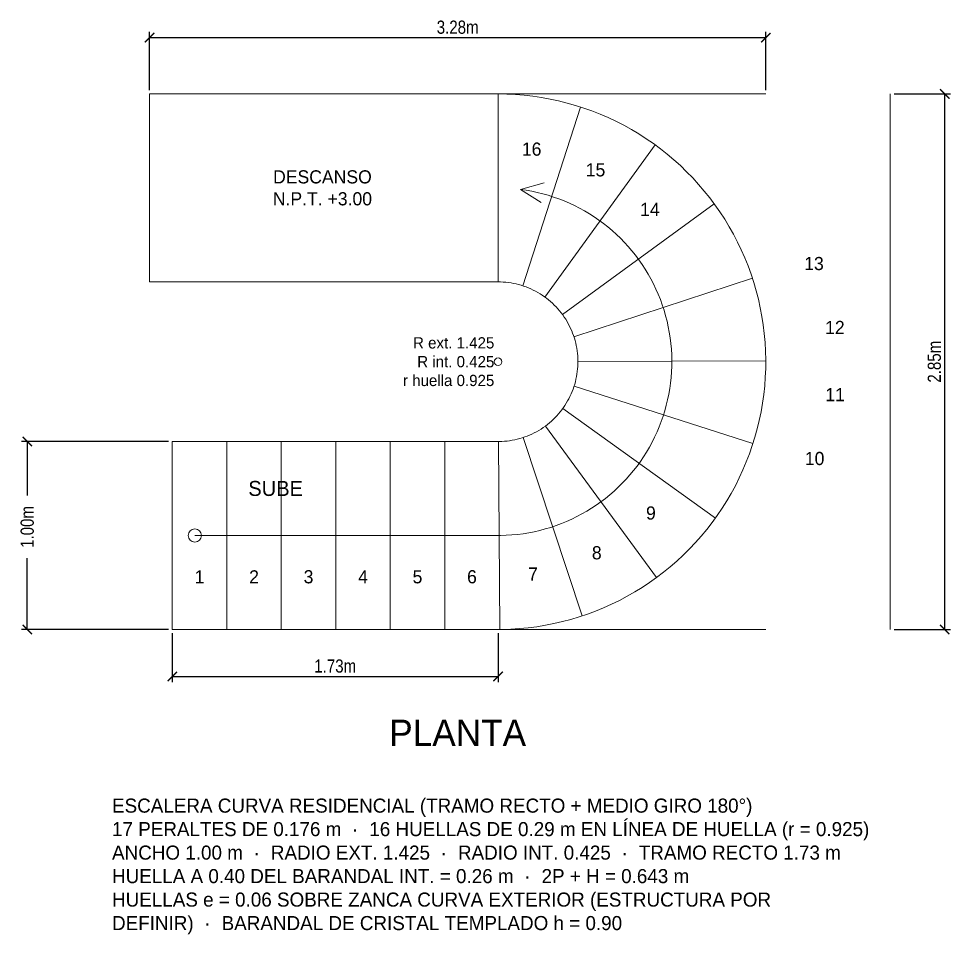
# Model space of a CAD drawing. Header units: metres. Extents: x 28.9 to 124.2, y -14.9 to 27.3.
# Drawn here: x 110.74 to 115.7, y 6.977 to 11.851 of the extents above; entities that cross this region are included whole.
import ezdxf

# ---------------------------------------------------------------- set-up
doc = ezdxf.new("R2010")
doc.units = ezdxf.units.M
doc.linetypes.add('VACIO', pattern=[0.36, 0.22, -0.14])
for name, color, linetype, lineweight in [('005_Escalera', 7, 'Continuous', 18), ('007_Textos', 7, 'Continuous', 18), ('008_Cotas', 8, 'Continuous', 13), ('015_Proyeccion', 8, 'Continuous', 13)]:
    doc.layers.add(name, color=color, linetype=linetype, lineweight=lineweight)
doc.styles.add('OpenSansCondensed-Light', font='OpenSansCondensed-Light.ttf')
doc.dimstyles.new('EZDXF', dxfattribs={"dimtxt": 0.25, "dimasz": 0.175, "dimexe": 0.375, "dimexo": 0.125, "dimgap": 0.1, "dimtad": 1, "dimzin": 4, "dimtxsty": 'OpenSansCondensed-Light', "dimblk": 'ARCHTICK', "dimcen": 2.5, "dimazin": 1, "dimtfac": 0.5, "dimtmove": 2, "dimatfit": 3})

# ---------------------------------------------------------------- blocks, each defined once
blk = doc.blocks.new('_ARCHTICK')
at = {"color": 0, "linetype": 'ByBlock', "const_width": 0.15}
blk.add_lwpolyline([(-0.5, -0.5), (0.5, 0.5)], dxfattribs=at)
blk = doc.blocks.new('*D148')
at = {"layer": '008_Cotas', "color": 0, "lineweight": -2, "transparency": 16777216}
for p, q in [((111.4373, 11.47), (111.4373, 11.78)), ((114.7173, 11.47), (114.7173, 11.78)), ((111.4373, 11.75), (114.7173, 11.75))]:
    blk.add_line(p, q, dxfattribs=at)
at = {"layer": 'Defpoints', "color": 0, "transparency": 16777216}
for p in [(114.7173, 11.75), (111.4373, 11.45), (114.7173, 11.45)]:
    blk.add_point(p, dxfattribs=at)
at = {"layer": '008_Cotas', "color": 0, "lineweight": -2, "transparency": 16777216, "xscale": 0.05, "yscale": 0.05, "zscale": 0.05, "rotation": 180}
blk.add_blockref('_ARCHTICK', (111.4373, 11.75), dxfattribs=at)
at = {"layer": '008_Cotas', "color": 0, "lineweight": -2, "transparency": 16777216, "xscale": 0.05, "yscale": 0.05, "zscale": 0.05}
blk.add_blockref('_ARCHTICK', (114.7173, 11.75), dxfattribs=at)
at = {"layer": '008_Cotas', "color": 0, "transparency": 16777216, "insert": (113.0773, 11.805), "char_height": 0.07, "attachment_point": 5, "style": 'OpenSansCondensed-Light', "bg_fill": 3, "box_fill_scale": 1.1, "bg_fill_color": 9, "bg_fill_true_color": 13158600, "bg_fill_transparency": 0}
blk.add_mtext('3.28m', dxfattribs=at)
blk = doc.blocks.new('*D149')
at = {"color": 0, "transparency": 16777216}
for p, q in [((115.4, 11.45), (115.7, 11.45)), ((115.67, 8.6), (115.67, 11.45)), ((115.4, 8.6), (115.7, 8.6))]:
    blk.add_line(p, q, dxfattribs=at)
at = {"layer": 'Defpoints', "transparency": 16777216}
for p in [(115.38, 11.45), (115.38, 8.6), (115.67, 8.6)]:
    blk.add_point(p, dxfattribs=at)
at = {"layer": '008_Cotas', "color": 0, "transparency": 16777216, "xscale": 0.05, "yscale": 0.05}
for p, rotation in [((115.67, 11.45), 90), ((115.67, 8.6), 270)]:
    blk.add_blockref('_ARCHTICK', p, dxfattribs=dict(at, rotation=rotation))
at = {"layer": '008_Cotas', "color": 0, "transparency": 16777216, "insert": (115.615, 10.025), "char_height": 0.07, "attachment_point": 5, "rotation": 90, "style": 'OpenSansCondensed-Light', "bg_fill": 3, "box_fill_scale": 1.1, "bg_fill_color": 0, "bg_fill_transparency": 0}
blk.add_mtext('2.85m', dxfattribs=at)
blk = doc.blocks.new('*D150')
at = {"layer": '008_Cotas', "color": 0, "lineweight": -2, "transparency": 16777216}
for p, q in [((111.5583, 8.58), (111.5583, 8.32)), ((113.2923, 8.58), (113.2923, 8.32)), ((111.5583, 8.35), (113.2923, 8.35))]:
    blk.add_line(p, q, dxfattribs=at)
at = {"layer": 'Defpoints', "color": 0, "transparency": 16777216}
for p in [(111.5583, 8.6), (113.2923, 8.6), (113.2923, 8.35)]:
    blk.add_point(p, dxfattribs=at)
at = {"layer": '008_Cotas', "color": 0, "lineweight": -2, "transparency": 16777216, "xscale": 0.05, "yscale": 0.05, "zscale": 0.05, "rotation": 180}
blk.add_blockref('_ARCHTICK', (111.5583, 8.35), dxfattribs=at)
at = {"layer": '008_Cotas', "color": 0, "lineweight": -2, "transparency": 16777216, "xscale": 0.05, "yscale": 0.05, "zscale": 0.05}
blk.add_blockref('_ARCHTICK', (113.2923, 8.35), dxfattribs=at)
at = {"layer": '008_Cotas', "color": 0, "transparency": 16777216, "insert": (112.4253, 8.405), "char_height": 0.07, "attachment_point": 5, "style": 'OpenSansCondensed-Light', "bg_fill": 3, "box_fill_scale": 1.1, "bg_fill_color": 9, "bg_fill_true_color": 13158600, "bg_fill_transparency": 0}
blk.add_mtext('1.73m', dxfattribs=at)
blk = doc.blocks.new('*D215')
at = {"layer": '008_Cotas', "color": 0, "lineweight": -2, "transparency": 16777216}
for p, q in [((111.5383, 9.6), (110.7561, 9.6)), ((110.7861, 9.6), (110.7861, 9.3122)), ((110.7861, 8.6), (110.7861, 8.9788)), ((111.5383, 8.6), (110.7561, 8.6))]:
    blk.add_line(p, q, dxfattribs=at)
at = {"layer": 'Defpoints', "color": 0, "transparency": 16777216}
for p in [(111.5583, 9.6), (110.7861, 8.6), (111.5583, 8.6)]:
    blk.add_point(p, dxfattribs=at)
at = {"layer": '008_Cotas', "color": 0, "lineweight": -2, "transparency": 16777216, "xscale": 0.05, "yscale": 0.05, "zscale": 0.05}
for p, rotation in [((110.7861, 9.6), 90), ((110.7861, 8.6), 270)]:
    blk.add_blockref('_ARCHTICK', p, dxfattribs=dict(at, rotation=rotation))
at = {"layer": '008_Cotas', "color": 0, "transparency": 16777216, "insert": (110.7861, 9.1455), "char_height": 0.07, "attachment_point": 5, "rotation": 90, "style": 'OpenSansCondensed-Light', "bg_fill": 3, "box_fill_scale": 1.1, "bg_fill_color": 9, "bg_fill_true_color": 13158600, "bg_fill_transparency": 0}
blk.add_mtext('1.00m', dxfattribs=at)

msp = doc.modelspace()

# ---------------------------------------------------------------- linework, layer by layer
at = {"layer": '005_Escalera'}
for p, q in [((113.2923, 10.45), (113.2923, 11.45)), ((113.4234, 10.4293), (113.7318, 11.3805)), ((113.5417, 10.3692), (114.1284, 11.1789)), ((113.412, 10.9422), (113.5371, 10.9774)), ((113.412, 10.9422), (113.5217, 10.8725)), ((113.6357, 10.2755), (114.4435, 10.8648)), ((113.6962, 10.1574), (114.6464, 10.4688)), ((113.7173, 10.0264), (114.7173, 10.0296)), ((113.697, 9.8952), (114.6493, 9.5899)), ((113.6373, 9.7767), (114.4489, 9.1926)), ((113.5439, 9.6825), (114.1358, 8.8765)), ((111.5583, 9.6), (111.5583, 8.6)), ((111.8483, 9.6), (111.8483, 8.6)), ((112.1383, 9.6), (112.1383, 8.6)), ((112.4283, 9.6), (112.4283, 8.6)), ((112.7183, 9.6), (112.7183, 8.6)), ((113.0083, 9.6), (113.0083, 8.6)), ((113.295, 9.6), (113.3015, 8.6)), ((113.426, 9.6216), (113.7405, 8.6723))]:
    msp.add_line(p, q, dxfattribs=at)
for points in [[(111.5583, 8.6), (111.5884, 8.6), (111.6185, 8.6), (111.6487, 8.6), (111.6788, 8.6), (111.7089, 8.6), (111.7391, 8.6), (111.7692, 8.6), (111.7993, 8.6), (111.8294, 8.6), (111.8596, 8.6), (111.8897, 8.6), (111.9198, 8.6), (111.95, 8.6), (111.9801, 8.6), (112.0102, 8.6), (112.0404, 8.6), (112.0705, 8.6), (112.1006, 8.6), (112.1307, 8.6), (112.1609, 8.6), (112.191, 8.6), (112.2211, 8.6), (112.2513, 8.6), (112.2814, 8.6), (112.3115, 8.6), (112.3417, 8.6), (112.3718, 8.6), (112.4019, 8.6), (112.432, 8.6), (112.4622, 8.6), (112.4923, 8.6), (112.5224, 8.6), (112.5526, 8.6), (112.5827, 8.6), (112.6128, 8.6), (112.643, 8.6), (112.6731, 8.6), (112.7032, 8.6), (112.7333, 8.6), (112.7635, 8.6), (112.7936, 8.6), (112.8237, 8.6), (112.8539, 8.6), (112.884, 8.6), (112.9141, 8.6), (112.9443, 8.6), (112.9744, 8.6), (113.0045, 8.6), (113.0346, 8.6), (113.0648, 8.6), (113.0949, 8.6), (113.125, 8.6), (113.1552, 8.6), (113.1853, 8.6), (113.2154, 8.6), (113.2455, 8.6), (113.2757, 8.6), (113.2923, 8.6), (113.3131, 8.6002), (113.3595, 8.6016), (113.4058, 8.6045), (113.452, 8.609), (113.4981, 8.6149), (113.5439, 8.6224), (113.5894, 8.6313), (113.6346, 8.6417), (113.6795, 8.6536), (113.724, 8.667), (113.768, 8.6817), (113.8115, 8.6979), (113.8544, 8.7155), (113.8967, 8.7345), (113.9385, 8.7549), (113.9795, 8.7766), (114.0198, 8.7997), (114.0593, 8.824), (114.098, 8.8496), (114.1358, 8.8765), (114.1728, 8.9046), (114.2088, 8.9338), (114.2439, 8.9643), (114.2779, 8.9958), (114.3109, 9.0285), (114.3428, 9.0622), (114.3736, 9.0969), (114.4033, 9.1326), (114.4317, 9.1693), (114.459, 9.2068), (114.485, 9.2452), (114.5098, 9.2845), (114.5333, 9.3245), (114.5554, 9.3653), (114.5762, 9.4068), (114.5957, 9.449), (114.6138, 9.4917), (114.6304, 9.535), (114.6457, 9.5789), (114.6595, 9.6232), (114.6718, 9.6679), (114.6827, 9.713), (114.6922, 9.7585), (114.7001, 9.8042), (114.7065, 9.8502), (114.7115, 9.8963), (114.7149, 9.9426), (114.7168, 9.989), (114.7173, 10.0354), (114.7162, 10.0818), (114.7136, 10.1281), (114.7095, 10.1744), (114.7038, 10.2205), (114.6967, 10.2663), (114.6881, 10.3119), (114.678, 10.3572), (114.6665, 10.4022), (114.6535, 10.4467), (114.639, 10.4908), (114.6231, 10.5345), (114.6058, 10.5775), (114.5871, 10.62), (114.5671, 10.6619), (114.5457, 10.703), (114.5229, 10.7435), (114.4989, 10.7832), (114.4735, 10.8221), (114.4469, 10.8601), (114.4191, 10.8973), (114.3901, 10.9335), (114.36, 10.9688), (114.3286, 11.0031), (114.2962, 11.0363), (114.2628, 11.0685), (114.2283, 11.0995), (114.1928, 11.1294), (114.1563, 11.1582), (114.119, 11.1857), (114.0807, 11.212), (114.0417, 11.2371), (114.0018, 11.2608), (113.9612, 11.2833), (113.9198, 11.3044), (113.8778, 11.3241), (113.8352, 11.3425), (113.792, 11.3595), (113.7483, 11.3751), (113.7041, 11.3892), (113.6594, 11.4019), (113.6144, 11.4131), (113.569, 11.4229), (113.5234, 11.4311), (113.4774, 11.4379), (113.4313, 11.4432), (113.3851, 11.447), (113.3387, 11.4492), (113.2923, 11.45)], [(111.5583, 9.6), (111.5884, 9.6), (111.6185, 9.6), (111.6487, 9.6), (111.6788, 9.6), (111.7089, 9.6), (111.7391, 9.6), (111.7692, 9.6), (111.7993, 9.6), (111.8294, 9.6), (111.8596, 9.6), (111.8897, 9.6), (111.9198, 9.6), (111.95, 9.6), (111.9801, 9.6), (112.0102, 9.6), (112.0404, 9.6), (112.0705, 9.6), (112.1006, 9.6), (112.1307, 9.6), (112.1609, 9.6), (112.191, 9.6), (112.2211, 9.6), (112.2513, 9.6), (112.2814, 9.6), (112.3115, 9.6), (112.3417, 9.6), (112.3718, 9.6), (112.4019, 9.6), (112.432, 9.6), (112.4622, 9.6), (112.4923, 9.6), (112.5224, 9.6), (112.5526, 9.6), (112.5827, 9.6), (112.6128, 9.6), (112.643, 9.6), (112.6731, 9.6), (112.7032, 9.6), (112.7333, 9.6), (112.7635, 9.6), (112.7936, 9.6), (112.8237, 9.6), (112.8539, 9.6), (112.884, 9.6), (112.9141, 9.6), (112.9443, 9.6), (112.9744, 9.6), (113.0045, 9.6), (113.0346, 9.6), (113.0648, 9.6), (113.0949, 9.6), (113.125, 9.6), (113.1552, 9.6), (113.1853, 9.6), (113.2154, 9.6), (113.2455, 9.6), (113.2757, 9.6), (113.2923, 9.6), (113.2985, 9.6), (113.3123, 9.6005), (113.3262, 9.6014), (113.3399, 9.6027), (113.3537, 9.6045), (113.3673, 9.6067), (113.3809, 9.6093), (113.3944, 9.6124), (113.4078, 9.616), (113.421, 9.62), (113.4342, 9.6244), (113.4471, 9.6292), (113.4599, 9.6345), (113.4726, 9.6401), (113.485, 9.6462), (113.4972, 9.6527), (113.5093, 9.6596), (113.5211, 9.6668), (113.5326, 9.6745), (113.5439, 9.6825), (113.5549, 9.6908), (113.5657, 9.6996), (113.5761, 9.7086), (113.5863, 9.7181), (113.5961, 9.7278), (113.6056, 9.7378), (113.6148, 9.7482), (113.6236, 9.7588), (113.6321, 9.7698), (113.6403, 9.781), (113.648, 9.7924), (113.6554, 9.8042), (113.6624, 9.8161), (113.669, 9.8283), (113.6752, 9.8406), (113.681, 9.8532), (113.6864, 9.8659), (113.6914, 9.8789), (113.6959, 9.8919), (113.7001, 9.9052), (113.7037, 9.9185), (113.707, 9.932), (113.7098, 9.9455), (113.7122, 9.9592), (113.7141, 9.9729), (113.7156, 9.9866), (113.7166, 10.0004), (113.7172, 10.0143), (113.7173, 10.0281), (113.717, 10.0419), (113.7162, 10.0558), (113.715, 10.0696), (113.7133, 10.0833), (113.7112, 10.097), (113.7086, 10.1106), (113.7056, 10.1241), (113.7021, 10.1375), (113.6983, 10.1508), (113.694, 10.1639), (113.6892, 10.1769), (113.6841, 10.1898), (113.6785, 10.2025), (113.6725, 10.2149), (113.6661, 10.2272), (113.6593, 10.2393), (113.6522, 10.2511), (113.6446, 10.2627), (113.6367, 10.2741), (113.6284, 10.2852), (113.6197, 10.296), (113.6107, 10.3065), (113.6014, 10.3167), (113.5917, 10.3266), (113.5817, 10.3362), (113.5715, 10.3455), (113.5609, 10.3544), (113.55, 10.363), (113.5389, 10.3712), (113.5275, 10.379), (113.5158, 10.3865), (113.5039, 10.3936), (113.4918, 10.4003), (113.4795, 10.4066), (113.4669, 10.4125), (113.4542, 10.4179), (113.4413, 10.423), (113.4283, 10.4277), (113.4151, 10.4319), (113.4018, 10.4357), (113.3884, 10.439), (113.3748, 10.4419), (113.3612, 10.4444), (113.3475, 10.4464), (113.3338, 10.448), (113.32, 10.4491), (113.3061, 10.4498), (113.2923, 10.45)]]:
    msp.add_lwpolyline(points, dxfattribs=at)
at = {"layer": '005_Escalera', "linetype": 'VACIO'}
msp.add_lwpolyline([(111.6783, 9.1), (111.7084, 9.1), (111.7386, 9.1), (111.7687, 9.1), (111.7988, 9.1), (111.829, 9.1), (111.8591, 9.1), (111.8892, 9.1), (111.9194, 9.1), (111.9495, 9.1), (111.9796, 9.1), (112.0098, 9.1), (112.0399, 9.1), (112.0701, 9.1), (112.1002, 9.1), (112.1303, 9.1), (112.1605, 9.1), (112.1906, 9.1), (112.2207, 9.1), (112.2509, 9.1), (112.281, 9.1), (112.3112, 9.1), (112.3413, 9.1), (112.3714, 9.1), (112.4016, 9.1), (112.4317, 9.1), (112.4618, 9.1), (112.492, 9.1), (112.5221, 9.1), (112.5522, 9.1), (112.5824, 9.1), (112.6125, 9.1), (112.6427, 9.1), (112.6728, 9.1), (112.7029, 9.1), (112.7331, 9.1), (112.7632, 9.1), (112.7933, 9.1), (112.8235, 9.1), (112.8536, 9.1), (112.8838, 9.1), (112.9139, 9.1), (112.944, 9.1), (112.9742, 9.1), (113.0043, 9.1), (113.0344, 9.1), (113.0646, 9.1), (113.0947, 9.1), (113.1249, 9.1), (113.155, 9.1), (113.1851, 9.1), (113.2153, 9.1), (113.2454, 9.1), (113.2755, 9.1), (113.2923, 9.1), (113.3057, 9.1001), (113.3358, 9.101), (113.3659, 9.1029), (113.3959, 9.1058), (113.4258, 9.1097), (113.4555, 9.1145), (113.4851, 9.1203), (113.5144, 9.1271), (113.5436, 9.1348), (113.5724, 9.1434), (113.601, 9.153), (113.6292, 9.1636), (113.6571, 9.175), (113.6846, 9.1873), (113.7117, 9.2005), (113.7383, 9.2146), (113.7645, 9.2296), (113.7902, 9.2454), (113.8153, 9.262), (113.8399, 9.2795), (113.8639, 9.2977), (113.8872, 9.3167), (113.91, 9.3365), (113.9321, 9.357), (113.9535, 9.3782), (113.9742, 9.4), (113.9942, 9.4226), (114.0135, 9.4458), (114.032, 9.4696), (114.0497, 9.494), (114.0666, 9.5189), (114.0827, 9.5444), (114.0979, 9.5704), (114.1123, 9.5969), (114.1258, 9.6238), (114.1384, 9.6512), (114.1501, 9.6789), (114.1609, 9.7071), (114.1708, 9.7355), (114.1798, 9.7643), (114.1878, 9.7934), (114.1949, 9.8226), (114.201, 9.8522), (114.2062, 9.8819), (114.2103, 9.9117), (114.2135, 9.9417), (114.2158, 9.9717), (114.217, 10.0018), (114.2173, 10.032), (114.2166, 10.0621), (114.2149, 10.0922), (114.2122, 10.1222), (114.2085, 10.1521), (114.2039, 10.1819), (114.1983, 10.2115), (114.1918, 10.2409), (114.1842, 10.2701), (114.1758, 10.299), (114.1664, 10.3277), (114.1561, 10.356), (114.1448, 10.3839), (114.1327, 10.4115), (114.1196, 10.4387), (114.1057, 10.4654), (114.091, 10.4917), (114.0753, 10.5174), (114.0589, 10.5427), (114.0416, 10.5674), (114.0235, 10.5915), (114.0047, 10.615), (113.9851, 10.6379), (113.9648, 10.6602), (113.9437, 10.6817), (113.922, 10.7026), (113.8996, 10.7227), (113.8765, 10.7422), (113.8529, 10.7608), (113.8286, 10.7787), (113.8037, 10.7957), (113.7784, 10.812), (113.7525, 10.8274), (113.7261, 10.842), (113.6993, 10.8557), (113.672, 10.8685), (113.6443, 10.8804), (113.6162, 10.8914), (113.5879, 10.9015), (113.5591, 10.9107), (113.5301, 10.9189), (113.5009, 10.9262), (113.4714, 10.9325), (113.4418, 10.9378), (113.412, 10.9422)], dxfattribs=at)
at = {"layer": '005_Escalera'}
for centre, radius in [((113.2923, 10.025), 0.02), ((111.6783, 9.1), 0.035)]:
    msp.add_circle(centre, radius, dxfattribs=at)
at = {"layer": '015_Proyeccion'}
for p, q in [((114.7173, 11.45), (111.4373, 11.45)), ((115.38, 8.6), (115.38, 11.45)), ((111.7913, 8.6), (114.7173, 8.6))]:
    msp.add_line(p, q, dxfattribs=at)
msp.add_lwpolyline([(111.4373, 10.45), (113.2923, 10.45), (113.2923, 11.45), (111.4373, 11.45)], close=True, dxfattribs=at)

# ---------------------------------------------------------------- texts
at = {"layer": '007_Textos'}
for s, insert, char_height, attachment_point in [('16', (113.4711, 11.156), 0.07, 5), ('15', (113.8111, 11.0457), 0.07, 5), ('DESCANSO\\PN.P.T. +3.00', (112.3573, 10.95), 0.07, 5), ('14', (114.1006, 10.8359), 0.07, 5), ('13', (114.974, 10.5471), 0.07, 5), ('12', (115.0854, 10.2074), 0.07, 5), ('R ext. 1.425\\PR int. 0.425\\Pr huella 0.925', (113.2723, 10.025), 0.06, 6), ('11', (115.0865, 9.8499), 0.07, 5), ('10', (114.9774, 9.5095), 0.07, 5), ('SUBE', (112.1083, 9.35), 0.08, 5), ('9', (114.1059, 9.2193), 0.07, 5), ('8', (113.8177, 9.0077), 0.07, 5), ('7', (113.4784, 8.8952), 0.07, 5), ('1', (111.7033, 8.88), 0.07, 5), ('2', (111.9933, 8.88), 0.07, 5), ('3', (112.2833, 8.88), 0.07, 5), ('4', (112.5733, 8.88), 0.07, 5), ('5', (112.8633, 8.88), 0.07, 5), ('6', (113.1533, 8.88), 0.07, 5), ('PLANTA', (113.0773, 8.05), 0.14, 5)]:
    msp.add_mtext(s, dxfattribs=dict(at, insert=insert, char_height=char_height, attachment_point=attachment_point))
at = {"layer": '007_Textos', "insert": (111.2373, 7.7), "char_height": 0.075, "width": 3.821011, "attachment_point": 1}
msp.add_mtext('ESCALERA CURVA RESIDENCIAL (TRAMO RECTO + MEDIO GIRO 180°)\\P17 PERALTES DE 0.176 m  {\\fArial|b0|i0|c0|p34;·  }16 HUELLAS DE 0.29 m EN LÍNEA DE HUELLA (r = 0.925)\\PANCHO 1.00 m  {\\fArial|b0|i0|c0|p34;·  }RADIO EXT. 1.425  {\\fArial|b0|i0|c0|p34;·  }RADIO INT. 0.425  {\\fArial|b0|i0|c0|p34;·  }TRAMO RECTO 1.73 m\\PHUELLA A 0.40 DEL BARANDAL INT. = 0.26 m  {\\fArial|b0|i0|c0|p34;·  }2P + H = 0.643 m\\PHUELLAS e = 0.06 SOBRE ZANCA CURVA EXTERIOR (ESTRUCTURA POR DEFINIR)  {\\fArial|b0|i0|c0|p34;·  }BARANDAL DE CRISTAL TEMPLADO h = 0.90', dxfattribs=at)

# ---------------------------------------------------------------- next in the draw order: dimensions: what is measured, and where the dimension line sits
at = {"layer": '008_Cotas'}
for base, p1, p2, picture, middle in [((114.7173, 11.75), (111.4373, 11.45), (114.7173, 11.45), '*D148', (113.0773, 11.805)), ((113.2923, 8.35), (111.5583, 8.6), (113.2923, 8.6), '*D150', (112.4253, 8.405))]:
    dim = msp.add_linear_dim(base=base, p1=p1, p2=p2, dimstyle='EZDXF', override={"dimtxt": 0.07, "dimasz": 0.05, "dimexe": 0.03, "dimexo": 0.02, "dimgap": 0.02, "dimrnd": 0.001, "dimzin": 0, "dimdsep": 46, "dimpost": '<>m', "dimtix": 1, "dimtfill": 1}, dxfattribs=at)
    dim.commit()
    dim.dimension.update_dxf_attribs({"geometry": picture, "text_midpoint": middle})
dim = msp.add_linear_dim(base=(115.67, 8.6), p1=(115.38, 8.6), p2=(115.38, 11.45), angle=90, dimstyle='EZDXF', override={"dimtxt": 0.07, "dimasz": 0.05, "dimexe": 0.03, "dimexo": 0.02, "dimgap": 0.02, "dimrnd": 0.001, "dimzin": 0, "dimdsep": 46, "dimpost": '<>m', "dimtix": 1, "dimtfill": 1}, dxfattribs=at)
dim.commit()
dim.dimension.update_dxf_attribs({"geometry": '*D149', "text_midpoint": (115.615, 10.025)})

# ---------------------------------------------------------------- next in the draw order: dimensions: what is measured, and where the dimension line sits
dim = msp.add_linear_dim(base=(110.7861, 8.6), p1=(111.5583, 9.6), p2=(111.5583, 8.6), angle=90, dimstyle='EZDXF', override={"dimtxt": 0.07, "dimasz": 0.05, "dimexe": 0.03, "dimexo": 0.02, "dimgap": 0.02, "dimrnd": 0.001, "dimzin": 0, "dimdsep": 46, "dimpost": '<>m', "dimtix": 1, "dimtfill": 1}, dxfattribs=at)
dim.commit()
dim.dimension.update_dxf_attribs({"geometry": '*D215', "text_midpoint": (110.7861, 9.1455), "dimtype": 160})

doc.saveas('drawing.dxf')
